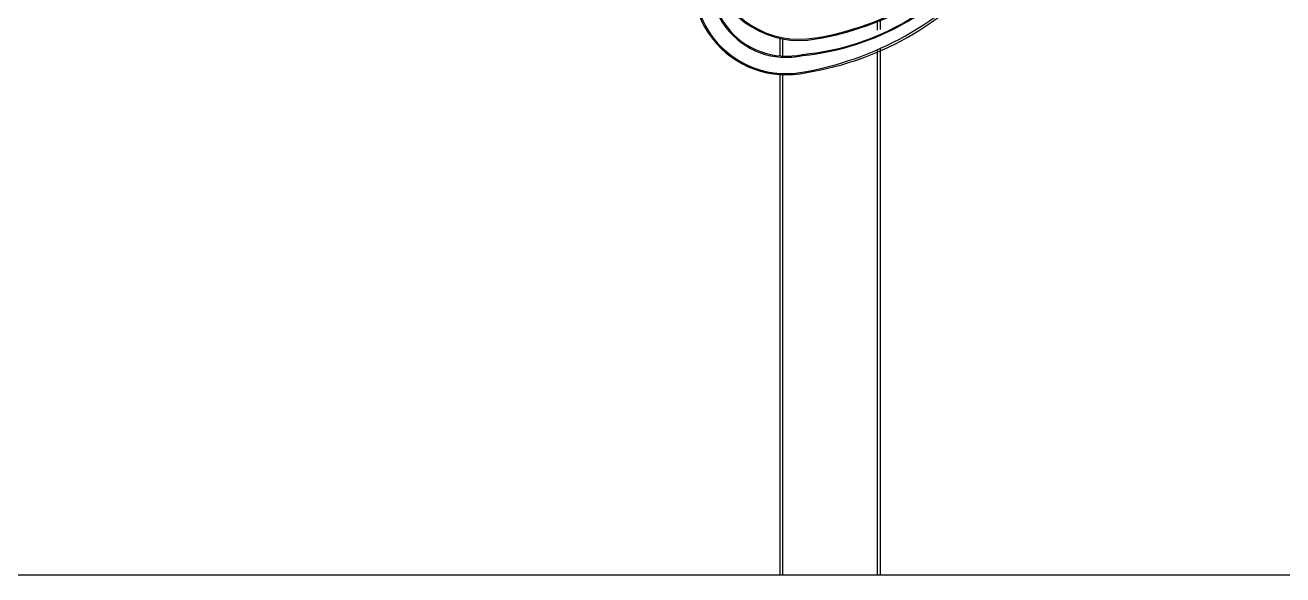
# Model space of a CAD drawing. Header units: feet. Extents: x 0.3 to 98.5, y -18.6 to 31.5.
# Drawn here: x 47.708 to 49.673, y 3.951 to 4.81 of the extents above; entities that cross this region are included whole.
import ezdxf

# ---------------------------------------------------------------- set-up
doc = ezdxf.new("R2010")
doc.units = ezdxf.units.FT
doc.header["$MEASUREMENT"] = 0
for name, color, linetype in [('DC Homerun', 10, 'Continuous'), ('S-BEAM', 7, 'Continuous'), ('S-ERTH', 9, 'Continuous'), ('STRINGS', 30, 'Continuous')]:
    doc.layers.add(name, color=color, linetype=linetype)

msp = doc.modelspace()

# ---------------------------------------------------------------- linework, layer by layer
at = {"layer": 'DC Homerun'}
for points in [[(48.63873, 5.20583), (48.63873, 5.1791, 0.306622), (48.71211, 5.08186, -0.4278008), (48.76822, 4.94647, 0.6408623), (48.92912, 4.73622, 0.1896686), (49.22893, 4.91415)], [(48.66789, 5.20583), (48.66789, 5.17991, 0.3059748), (48.72202, 5.10929, -0.4319464), (48.79442, 4.93364, 0.6431502), (48.92253, 4.76463, 0.2267058), (49.21252, 4.93703)], [(48.78093, 4.88872, 0.3838708), (48.94388, 4.78872, 0.1779974), (49.21957, 4.94604, 0.0006709)]]:
    msp.add_lwpolyline(points, format="xyb", dxfattribs=at)
at = {"layer": 'S-BEAM'}
for p, q in [((49.03945, 4.81803), (49.03945, 4.80223)), ((49.04386, 4.81938), (49.04386, 4.80365)), ((48.88708, 4.78972), (48.88708, 4.76222)), ((48.89149, 4.78882), (48.89149, 4.76193)), ((49.03945, 4.77175), (49.03945, 3.95094)), ((49.04386, 4.77317), (49.04386, 3.95094)), ((48.88708, 4.73297), (48.88708, 3.95094)), ((48.89149, 4.73274), (48.89149, 3.95094))]:
    msp.add_line(p, q, dxfattribs=at)
at = {"layer": 'S-ERTH'}
msp.add_lwpolyline([(45.10162, 3.95094), (55.84462, 3.95094)], dxfattribs=at)
at = {"layer": 'STRINGS'}
for points in [[(48.64056, 5.20583), (48.64056, 5.17915, 0.3065953), (48.71274, 5.08358, -0.4280946), (48.76986, 4.94567, 0.6411123), (48.92875, 4.73801, 0.1780156), (49.22619, 4.91347, -0.0010964)], [(48.66607, 5.20583), (48.66607, 5.17985, 0.3060323), (48.7214, 5.10757, -0.4317137), (48.79278, 4.93445, 0.6428566), (48.9229, 4.76284, 0.216808), (49.2115, 4.93054)], [(48.78147, 4.8936, 0.392127), (48.94308, 4.79044, 0.1791857), (49.21744, 4.94668, -0.0005948)]]:
    msp.add_lwpolyline(points, format="xyb", dxfattribs=at)

doc.saveas('drawing.dxf')
